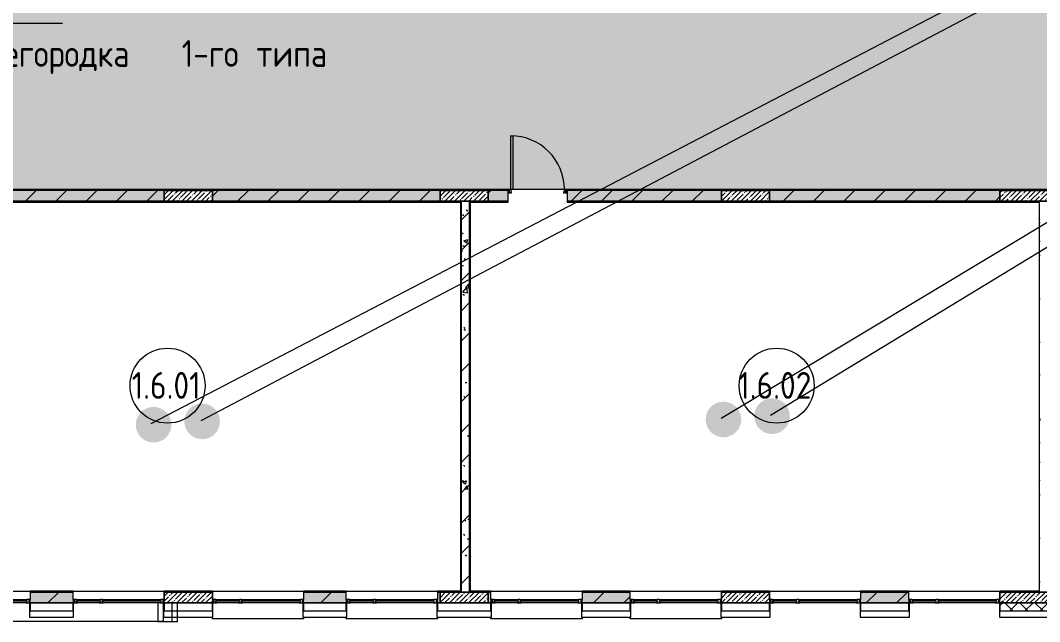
# Model space of a CAD drawing. Header units: millimetres. Extents: x -500089 to 1469082, y -290736 to 166440.
# Drawn here: x 1245671 to 1264694, y -65170 to -53945 of the extents above; entities that cross this region are included whole.
import ezdxf

# ---------------------------------------------------------------- set-up
doc = ezdxf.new("R2010")
doc.units = ezdxf.units.MM
for name, color, linetype, lineweight in [('_ Окна', 7, 'Continuous', 0), ('Аннотация', 7, 'Continuous', 0), ('Витраж', 7, 'Continuous', 0), ('Двери', 7, 'Continuous', 0), ('Марки', 7, 'Continuous', 9), ('Марки помещений', 7, 'Continuous', 0), ('Несущие колонны', 7, 'Continuous', 0), ('Обобщенные модели', 7, 'Continuous', 0), ('Окна', 7, 'Continuous', 0), ('Панели витража', 7, 'Continuous', 0), ('Стены наружные', 7, 'Continuous', 0), ('Стены несущие', 7, 'Continuous', 0), ('Стены отделка', 7, 'Continuous', 0), ('Стены штриховка', 7, 'Continuous', 0), ('экспертиза ДУ', 1, 'Continuous', 0), ('экспертиза ДУ пояснения', 6, 'Continuous', 0), ('экспертиза условные обозначения', 1, 'Continuous', 0)]:
    doc.layers.add(name, color=color, linetype=linetype, lineweight=lineweight)
doc.styles.add('GOST Common_1', font='', dxfattribs={"width": 0.9, "height": 700})
doc.styles.add('GOST Common_4', font='', dxfattribs={"width": 0.9, "height": 500})
doc.styles.get('GOST Common_1').set_extended_font_data('GOST Common')
doc.styles.get('GOST Common_4').set_extended_font_data('GOST Common')
pattern_1 = [(0, (1111853.59, -73570.49), (812.8, 203.2), [67.056, -542.544, 67.056, -542.544, -3251.2]), (0, (1111853.59, -73570.49), (812.8, 203.2), [-1219.2, 67.056, -1152.144, 67.056, -542.544, -1422.4]), (0, (1111853.59, -73570.49), (812.8, 203.2), [-3048, 67.056, -339.344, 67.056, -948.944]), (120, (1112158.39, -73468.89), (-582.37636, 602.30545), [67.056, -542.544, 67.056, -542.544, -3251.2]), (120, (1112158.39, -73468.89), (-582.37636, 602.30545), [-1219.2, 67.056, -1152.144, 67.056, -542.544, -1422.4]), (120, (1112158.39, -73468.89), (-582.37636, 602.30545), [-3048, 67.056, -339.344, 67.056, -948.944]), (240, (1112259.99, -73062.49), (-230.42364, -805.50545), [67.056, -542.544, 67.056, -542.544, -3251.2]), (240, (1112259.99, -73062.49), (-230.42364, -805.50545), [-1219.2, 67.056, -1152.144, 67.056, -542.544, -1422.4]), (240, (1112259.99, -73062.49), (-230.42364, -805.50545), [-3048, 67.056, -339.344, 67.056, -948.944])]
pattern_2 = [(45, (1111853.6, -73570.5), (-282.8427, 282.8427), [])]
pattern_3 = [(50, (1111853.6, -73570.5), (728.7365, -63.7558), [76.2, -838.2]), (355, (1111853.6, -73570.5), (-140.9716, 764.2276), [60.96, -670.56]), (100.451, (1111914.3, -73575.8), (587.77, 700.4668), [64.76, -712.36]), (46.184, (1111853.6, -73367.3), (1084.316, -168.171), [114.3, -1257.3]), (96.636, (1111943.9, -73381.3), (949.61, 989.71), [97.14, -1068.54]), (351.184, (1111853.6, -73367.3), (949.6206, 989.701), [91.44, -1005.84]), (21, (1111955.2, -73418.1), (606.4579, -409.0606), [76.2, -838.2]), (326, (1111955.2, -73418.1), (247.2083, 736.753), [60.96, -670.56]), (71.451, (1112005.7, -73452.2), (853.6683, 327.6855), [64.76, -712.36]), (37.5, (1111853.59, -73570.5), (12.3547, 338.2201), [33.528, -628.904, 33.528, -647.192, -673.1]), (37.5, (1111853.59, -73570.5), (12.3547, 338.2201), [-1343.152, 33.528, -639.572]), (7.5, (1111853.6, -73570.5), (267.2789, 400.7221), [33.528, -354.584, 33.528, -613.664, -256.54]), (7.5, (1111853.6, -73570.5), (267.2789, 400.7221), [-1035.304, 33.528, -223.012]), (327.5, (1111627.02, -73570.5), (542.36333, -22.91534), [33.528, -220.472, 33.528, -758.952, -1051.56]), (327.5, (1111627.02, -73570.5), (542.36333, -22.91534), [-1046.48, 33.528, -1018.032]), (317.5, (1111525.4, -73570.5), (592.517, 101.7071), [33.528, -296.672, 33.528, -492.76, -746.76]), (317.5, (1111525.4, -73570.5), (592.517, 101.7071), [-856.488, 33.528, -713.232])]

# ---------------------------------------------------------------- blocks, each defined once
blk = doc.blocks.new('Системная панель - RANDOM Навесная панель фасада Цвет Красный-3058004-З Этаж 01')
at = {"layer": 'Панели витража', "lineweight": 18}
for p, q in [((-410, 0), (-410, -264)), ((400, 0), (-400, 0)), ((410, -264), (410, 0)), ((-410, -264), (410, -264))]:
    blk.add_line(p, q, dxfattribs=at)
blk = doc.blocks.new('Системная панель - RANDOM Навесная панель фасада Цвет Желтый-2979096-З Этаж 01')
at = {"layer": 'Панели витража', "lineweight": 18}
for p, q in [((-460, 0), (-460, -264)), ((460, -264), (460, 0)), ((-460, -264), (460, -264))]:
    blk.add_line(p, q, dxfattribs=at)
blk = doc.blocks.new('Системная панель - RANDOM Навесная панель фасада Цвет Бежевый-3058002-З Этаж 01')
at = {"layer": 'Панели витража', "lineweight": 18}
for p, q in [((-410, 0), (-410, -264)), ((400, 0), (-400, 0)), ((410, -264), (410, 0)), ((-410, -264), (410, -264))]:
    blk.add_line(p, q, dxfattribs=at)
blk = doc.blocks.new('Системная панель - RANDOM Навесная панель фасада Цвет Фиолетовый-V408-З Этаж 01')
at = {"layer": 'Панели витража', "lineweight": 18}
for p, q in [((-510, 0), (-510, -264)), ((-450, 0), (-500, 0)), ((500, 0), (450, 0)), ((510, -264), (510, 0)), ((-510, -264), (510, -264))]:
    blk.add_line(p, q, dxfattribs=at)
blk = doc.blocks.new('Системная панель - RANDOM Навесная панель фасада Цвет Желтый-V409-З Этаж 01')
at = {"layer": 'Панели витража', "lineweight": 18}
for p, q in [((-460, 0), (-460, -264)), ((450, 0), (-450, 0)), ((460, -264), (460, 0)), ((-460, -264), (460, -264))]:
    blk.add_line(p, q, dxfattribs=at)
blk = doc.blocks.new('Системная панель - RANDOM Навесная панель фасада Цвет Красный-V410-З Этаж 01')
at = {"layer": 'Панели витража', "lineweight": 18}
for p, q in [((-460, 0), (-460, -264)), ((460, -264), (460, 0)), ((-460, -264), (460, -264))]:
    blk.add_line(p, q, dxfattribs=at)
blk = doc.blocks.new('Системная панель - RANDOM Навесная панель фасада Цвет Бежевый-2979048-З Этаж 01')
at = {"layer": 'Панели витража', "lineweight": 18}
for p, q in [((-460, 0), (-460, -264)), ((460, -264), (460, 0)), ((-460, -264), (460, -264))]:
    blk.add_line(p, q, dxfattribs=at)
blk = doc.blocks.new('Системная панель - RANDOM Навесная панель фасада Цвет Фиолетовый-2979267-З Этаж 01')
at = {"layer": 'Панели витража', "lineweight": 18}
for p, q in [((-498.75, 0), (-498.75, -264)), ((498.75, 0), (411.25, 0)), ((498.75, -264), (498.75, 0)), ((-498.75, -264), (498.75, -264))]:
    blk.add_line(p, q, dxfattribs=at)
blk = doc.blocks.new('Прямоугольный импост - 30х300 мм _Отлив_ Белый-2978554-З Этаж 01')
at = {"layer": 'Витраж'}
for p, q in [((148800, 48675), (148836, 48675)), ((148800, 46975), (148800, 48675)), ((148836, 46975), (148800, 46975))]:
    blk.add_line(p, q, dxfattribs=at)
blk = doc.blocks.new('Наличник окна - Наличник окна Желтый-3058545-З Этаж 01')
at = {"layer": 'Обобщенные модели', "lineweight": 18}
for p, q in [((132300, 8750), (131900, 8750)), ((131900, 8750), (131900, 8400)), ((132320, 8400), (132320, 8750)), ((136480, 8750), (136480, 8400)), ((136750, 8400), (136750, 8750)), ((131900, 8400), (132320, 8400)), ((136480, 8400), (136750, 8400))]:
    blk.add_line(p, q, dxfattribs=at)
at = {"layer": 'Обобщенные модели'}
blk.add_line((136480, 8400), (132320, 8400), dxfattribs=at)
blk = doc.blocks.new('Наличник окна - Наличник окна Желтый-2902747-З Этаж 01')
at = {"layer": 'Обобщенные модели', "lineweight": 18}
for p, q in [((132100, 8750), (131700, 8750)), ((131700, 8750), (131700, 8400)), ((132120, 8400), (132120, 8750)), ((136380, 8750), (136380, 8400)), ((136650, 8400), (136650, 8750)), ((131700, 8400), (132120, 8400)), ((136380, 8400), (136650, 8400))]:
    blk.add_line(p, q, dxfattribs=at)
at = {"layer": 'Обобщенные модели'}
blk.add_line((136380, 8400), (132120, 8400), dxfattribs=at)
blk = doc.blocks.new('АР_СОШ_Верзилово_Фасады_rvt-2-З Этаж 01')
at = {"lineweight": 9}
for name, p in [('Наличник окна - Наличник окна Желтый-2902747-З Этаж 01', (0, 0)), ('Наличник окна - Наличник окна Желтый-3058545-З Этаж 01', (0, 0)), ('Системная панель - RANDOM Навесная панель фасада Цвет Красный-3058004-З Этаж 01', (134400, 8750)), ('Системная панель - RANDOM Навесная панель фасада Цвет Желтый-2979096-З Этаж 01', (136950, 8750)), ('Системная панель - RANDOM Навесная панель фасада Цвет Бежевый-3058002-З Этаж 01', (139500, 8750)), ('Системная панель - RANDOM Навесная панель фасада Цвет Фиолетовый-V408-З Этаж 01', (142100, 8750)), ('Системная панель - RANDOM Навесная панель фасада Цвет Желтый-V409-З Этаж 01', (144750, 8750)), ('Системная панель - RANDOM Навесная панель фасада Цвет Красный-V410-З Этаж 01', (147350, 8750)), ('Системная панель - RANDOM Навесная панель фасада Цвет Бежевый-2979048-З Этаж 01', (149950, 8750)), ('Системная панель - RANDOM Навесная панель фасада Цвет Фиолетовый-2979267-З Этаж 01', (152589, 8750))]:
    blk.add_blockref(name, p, dxfattribs=at)
at = {"lineweight": 9, "rotation": 89.99999999999982}
for p in [(186075, -140350), (188575, -140350), (191275, -140350), (193875, -140350)]:
    blk.add_blockref('Прямоугольный импост - 30х300 мм _Отлив_ Белый-2978554-З Этаж 01', p, dxfattribs=at)
blk = doc.blocks.new('ASVP_ДверьДеревянная_1 полотно - Входная_внутр_ 1000х2000h_полотно_ Г Пр _950 в чистоте_-4213381-З Этаж 01')
at = {"layer": 'Двери', "lineweight": 18}
for p, q in [((-500, 1120), (-460, 1120)), ((-500, 120), (-500, 1120)), ((-460, 1120), (-460, 120)), ((-550, 120), (-530, 120)), ((-550, 50), (-550, 120)), ((-530, 50), (-550, 50)), ((-530, 120), (-500, 120)), ((-530, 50), (-530, 120)), ((-530, 120), (-530, 50)), ((-490, 50), (-530, 50)), ((-460, 120), (-500, 120)), ((-500, 120), (-500, 80)), ((-500, 80), (-490, 80)), ((-490, 80), (-490, 50)), ((490, 80), (500, 80)), ((490, 50), (490, 80)), ((530, 50), (490, 50)), ((500, 120), (530, 120)), ((500, 80), (500, 120)), ((530, 120), (530, 50)), ((530, 120), (550, 120)), ((530, 50), (530, 120)), ((550, 50), (530, 50)), ((550, 120), (550, 50))]:
    blk.add_line(p, q, dxfattribs=at)
at = {"layer": 'Двери'}
blk.add_arc((-500, 120), 1000, 0, 90, dxfattribs=at)
blk = doc.blocks.new('ADSK_КолоннаЖБ_Прямоугольная - 200x900 мм-V309-З Этаж 01')
at = {"layer": 'Несущие колонны'}
h = blk.add_hatch(dxfattribs=at)
h.set_pattern_fill('FP_96', color=256, style=0, pattern_type=2)
h.set_pattern_definition([(45, (-142100, -8850), (-89.80256, 89.80256), []), (45, (-142010.2, -8850), (-89.80256, 89.80256), [158.75, -31.75, 13.411, -18.339])])
h.paths.add_polyline_path([(450, -100), (450, 100), (-450, 100), (-450, -100), (-416, -100)], flags=0)
at = {"layer": 'Несущие колонны', "lineweight": 18}
for p, q in [((-450, -100), (-450, 100)), ((-450, 100), (450, 100)), ((450, 100), (-450, 100)), ((-450, 100), (-450, -100)), ((450, 100), (450, -100)), ((450, -100), (450, 100)), ((450, -100), (-450, -100)), ((-450, -100), (450, -100))]:
    blk.add_line(p, q, dxfattribs=at)
blk = doc.blocks.new('ADSK_КолоннаЖБ_Прямоугольная - 200x900 мм-V310-З Этаж 01')
at = {"layer": 'Несущие колонны'}
h = blk.add_hatch(dxfattribs=at)
h.set_pattern_fill('FP_97', color=256, style=0, pattern_type=2)
h.set_pattern_definition([(45, (-142100, -16350), (-89.80256, 89.80256), []), (45, (-142010.2, -16350), (-89.80256, 89.80256), [158.75, -31.75, 13.411, -18.339])])
h.paths.add_polyline_path([(-450, -100), (450, -100), (450, 100), (-450, 100), (-450, -91)], flags=0)
at = {"layer": 'Несущие колонны', "lineweight": 18}
for p, q in [((-450, -100), (-450, 100)), ((-450, 100), (450, 100)), ((450, 100), (-450, 100)), ((-450, 100), (-450, -100)), ((450, 100), (450, -100)), ((450, -100), (450, 100)), ((450, -100), (-450, -100)), ((-450, -100), (450, -100))]:
    blk.add_line(p, q, dxfattribs=at)
blk = doc.blocks.new('ADSK_КолоннаЖБ_Прямоугольная - 200x900 мм-V313-З Этаж 01')
at = {"layer": 'Несущие колонны'}
h = blk.add_hatch(dxfattribs=at)
h.set_pattern_fill('FP_100', color=256, style=0, pattern_type=2)
h.set_pattern_definition([(45, (-136950, -8850), (-89.80256, 89.80256), []), (45, (-136860.2, -8850), (-89.80256, 89.80256), [158.75, -31.75, 13.411, -18.339])])
h.paths.add_polyline_path([(-450, -100), (450, -100), (450, 100), (-450, 100), (-450, -86)], flags=0)
at = {"layer": 'Несущие колонны', "lineweight": 18}
for p, q in [((-450, -100), (-450, 100)), ((-450, 100), (450, 100)), ((450, 100), (-450, 100)), ((-450, 100), (-450, -40)), ((450, 100), (450, -100)), ((450, -40), (450, 100)), ((450, -100), (-450, -100)), ((-450, -100), (450, -100))]:
    blk.add_line(p, q, dxfattribs=at)
blk = doc.blocks.new('ADSK_КолоннаЖБ_Прямоугольная - 200x900 мм-V314-З Этаж 01')
at = {"layer": 'Несущие колонны'}
h = blk.add_hatch(dxfattribs=at)
h.set_pattern_fill('FP_101', color=256, style=0, pattern_type=2)
h.set_pattern_definition([(45, (-136950, -16350), (-89.80256, 89.80256), []), (45, (-136860.2, -16350), (-89.80256, 89.80256), [158.75, -31.75, 13.411, -18.339])])
h.paths.add_polyline_path([(450, -100), (450, 100), (-450, 100), (-450, -100)], flags=0)
at = {"layer": 'Несущие колонны', "lineweight": 18}
for p, q in [((-450, -100), (-450, 100)), ((-450, 100), (450, 100)), ((450, 100), (-450, 100)), ((-450, 100), (-450, -100)), ((450, 100), (450, -100)), ((450, -100), (450, 100)), ((450, -100), (-450, -100)), ((-450, -100), (450, -100))]:
    blk.add_line(p, q, dxfattribs=at)
blk = doc.blocks.new('ADSK_КолоннаЖБ_Прямоугольная - 200x900 мм-V316-З Этаж 01')
at = {"layer": 'Несущие колонны'}
h = blk.add_hatch(dxfattribs=at)
h.set_pattern_fill('FP_103', color=256, style=0, pattern_type=2)
h.set_pattern_definition([(45, (-147350, -8850), (-89.80256, 89.80256), []), (45, (-147260.2, -8850), (-89.80256, 89.80256), [158.75, -31.75, 13.411, -18.339])])
h.paths.add_polyline_path([(450, -100), (450, 100), (-450, 100), (-450, -100), (-107, -100)], flags=0)
at = {"layer": 'Несущие колонны', "lineweight": 18}
for p, q in [((-450, -100), (-450, 100)), ((-450, 100), (450, 100)), ((450, 100), (-450, 100)), ((-450, 100), (-450, -40)), ((450, 100), (450, -100)), ((450, -40), (450, 100)), ((450, -100), (-450, -100)), ((-450, -100), (450, -100))]:
    blk.add_line(p, q, dxfattribs=at)
blk = doc.blocks.new('ADSK_КолоннаЖБ_Прямоугольная - 200x900 мм-V317-З Этаж 01')
at = {"layer": 'Несущие колонны'}
h = blk.add_hatch(dxfattribs=at)
h.set_pattern_fill('FP_104', color=256, style=0, pattern_type=2)
h.set_pattern_definition([(45, (-147350, -16350), (-89.80256, 89.80256), []), (45, (-147260.2, -16350), (-89.80256, 89.80256), [158.75, -31.75, 13.411, -18.339])])
h.paths.add_polyline_path([(-107, -100), (450, -100), (450, 100), (-450, 100), (-450, -100)], flags=0)
at = {"layer": 'Несущие колонны', "lineweight": 18}
for p, q in [((-450, -100), (-450, 100)), ((-450, 100), (450, 100)), ((450, 100), (-450, 100)), ((-450, 100), (-450, -100)), ((450, 100), (450, -100)), ((450, -100), (450, 100)), ((450, -100), (-450, -100)), ((-450, -100), (450, -100))]:
    blk.add_line(p, q, dxfattribs=at)
blk = doc.blocks.new('ADSK_КолоннаЖБ_Прямоугольная - 200x900 мм-V318-З Этаж 01')
at = {"layer": 'Несущие колонны'}
h = blk.add_hatch(dxfattribs=at)
h.set_pattern_fill('FP_105', color=256, style=0, pattern_type=2)
h.set_pattern_definition([(45, (-152550, -8850), (-89.80256, 89.80256), []), (45, (-152460.2, -8850), (-89.80256, 89.80256), [158.75, -31.75, 13.411, -18.339])])
h.paths.add_polyline_path([(-450, -100), (450, -100), (450, 100), (-450, 100), (-450, -86)], flags=0)
at = {"layer": 'Несущие колонны', "lineweight": 18}
for p, q in [((-450, -100), (-450, 100)), ((-450, 100), (450, 100)), ((450, 100), (-450, 100)), ((-450, 100), (-450, -40)), ((450, 100), (450, -100)), ((450, -100), (450, 100)), ((450, -100), (-450, -100)), ((-450, -100), (450, -100))]:
    blk.add_line(p, q, dxfattribs=at)
blk = doc.blocks.new('ADSK_КолоннаЖБ_Прямоугольная - 200x900 мм-V319-З Этаж 01')
at = {"layer": 'Несущие колонны'}
h = blk.add_hatch(dxfattribs=at)
h.set_pattern_fill('FP_106', color=256, style=0, pattern_type=2)
h.set_pattern_definition([(45, (-152550, -16350), (-89.80256, 89.80256), []), (45, (-152460.2, -16350), (-89.80256, 89.80256), [158.75, -31.75, 13.411, -18.339])])
h.paths.add_polyline_path([(253, -100), (450, -100), (450, 100), (-450, 100), (-450, -100)], flags=0)
at = {"layer": 'Несущие колонны', "lineweight": 18}
for p, q in [((-450, -100), (-450, 100)), ((-450, 100), (450, 100)), ((450, 100), (-450, 100)), ((-450, 100), (-450, -100)), ((450, 100), (450, -100)), ((450, -100), (450, 100)), ((450, -100), (-450, -100)), ((-450, -100), (450, -100))]:
    blk.add_line(p, q, dxfattribs=at)
blk = doc.blocks.new('Окно_ПВХ_2Створки - ОП_2000_h_х1700_2ст Серый-3674242-З Этаж 01')
at = {"layer": '_ Окна'}
for p, q in [((-769, 110), (-850, 110)), ((-850, 110), (-850, 50)), ((-850, 50), (-787, 50)), ((-825, 50), (-825, 110)), ((-787, 64), (-787, 96)), ((-787, 96), (-769, 96)), ((-787, 64), (305, 64)), ((-787, 64), (-769, 64)), ((-769, 50), (-787, 50)), ((-769, 96), (-769, 110)), ((-769, 96), (287, 96)), ((-769, 64), (-769, 50)), ((363, 110), (287, 110)), ((287, 110), (287, 96)), ((287, 96), (305, 96)), ((287, 64), (287, 50)), ((305, 64), (287, 64)), ((305, 50), (287, 50)), ((305, 96), (305, 64)), ((305, 50), (345, 50)), ((345, 64), (345, 96)), ((345, 96), (363, 96)), ((345, 64), (787, 64)), ((345, 64), (363, 64)), ((363, 50), (345, 50)), ((363, 96), (363, 110)), ((363, 96), (769, 96)), ((363, 64), (363, 50)), ((769, 110), (769, 96)), ((850, 110), (769, 110)), ((769, 96), (787, 96)), ((769, 64), (769, 50)), ((787, 64), (769, 64)), ((787, 50), (769, 50)), ((787, 96), (787, 64)), ((787, 50), (850, 50)), ((825, 50), (825, 110)), ((850, 50), (850, 110))]:
    blk.add_line(p, q, dxfattribs=at)
at = {"layer": 'Окна'}
for p, q in [((-769, 110), (287, 110)), ((287, 50), (-769, 50)), ((363, 110), (769, 110)), ((769, 50), (363, 50))]:
    blk.add_line(p, q, dxfattribs=at)
blk = doc.blocks.new('ASVP_Марка_Помещение_ОдноЗначение - Номер-684784-З Этаж 01')
at = {"layer": 'Марки помещений'}
blk.add_circle((0, 0), 3.5, dxfattribs=at)
blk = doc.blocks.new('ASVP_Марка_Стена - Типоразмер_Огнестойкость-702312-З Этаж 01')
at = {"layer": 'Марки'}
blk.add_line((-5, 0), (5, 0), dxfattribs=at)

msp = doc.modelspace()

# ---------------------------------------------------------------- hatches: boundary and pattern name
at = {"layer": 'Стены штриховка'}
h = msp.add_hatch(dxfattribs=at)
h.set_pattern_fill('FP_174', color=256, style=0, pattern_type=2)
h.set_pattern_definition(pattern_1)
h.paths.add_polyline_path([(1277684.39, -57120.488), (1278253.585, -57120.488), (1278253.585, -57100.488), (1270453.585, -57100.488), (1270453.585, -57120.488), (1276888.487, -57120.488)], flags=0)
h.paths.add_polyline_path([(1264853.585, -57120.488), (1266103.585, -57120.488), (1266103.585, -57100.488), (1255873.585, -57100.488), (1255873.585, -57120.488), (1264703.585, -57120.488)], flags=0)
h.paths.add_polyline_path([(1243753.585, -57120.488), (1243753.585, -57100.488), (1243073.585, -57100.488), (1243073.585, -57120.488), (1243733.585, -57120.488)], flags=0)
h.paths.add_polyline_path([(1243923.585, -57120.488), (1243923.585, -57100.488), (1243853.585, -57100.488), (1243853.585, -57120.488), (1243873.585, -57120.488)], flags=0)
h.paths.add_polyline_path([(1245023.585, -57120.488), (1254773.585, -57120.488), (1254773.585, -57100.488), (1245023.585, -57100.488)], flags=0)
h.paths.add_polyline_path([(1269104.741, -57120.488), (1269353.585, -57120.488), (1269353.585, -57100.488), (1267203.585, -57100.488), (1267203.585, -57120.488), (1268603.585, -57120.488)], flags=0)
h = msp.add_hatch(dxfattribs=at)
h.set_pattern_fill('FP_201', color=256, style=0, pattern_type=2)
h.set_pattern_definition(pattern_2)
h.paths.add_polyline_path([(1278253.585, -57320.488), (1278253.585, -57120.488), (1274553.585, -57120.488), (1274553.585, -57320.488), (1276888.487, -57320.488)], flags=0)
h.paths.add_polyline_path([(1273653.585, -57320.488), (1273653.585, -57120.488), (1270453.585, -57120.488), (1270453.585, -57320.488), (1272440.627, -57320.488)], flags=0)
h.paths.add_polyline_path([(1248353.585, -57320.488), (1248353.585, -57120.488), (1245023.585, -57120.488), (1245023.585, -57320.488), (1245753.468, -57320.488)], flags=0)
h.paths.add_polyline_path([(1243923.585, -57320.488), (1243923.585, -57120.488), (1243153.585, -57121.202), (1243153.585, -57320.488), (1243529.557, -57320.488)], flags=0)
h.paths.add_polyline_path([(1249253.585, -57320.488), (1253503.585, -57320.488), (1253503.585, -57120.488), (1249253.585, -57120.488), (1249253.585, -57215.758)], flags=0)
h.paths.add_polyline_path([(1258753.585, -57320.488), (1258753.585, -57120.488), (1255873.585, -57120.488), (1255873.585, -57320.488), (1256671.159, -57320.488)], flags=0)
h.paths.add_polyline_path([(1254403.585, -57320.488), (1254773.585, -57320.488), (1254773.585, -57120.488), (1254403.585, -57120.488), (1254403.585, -57223.266)], flags=0)
h.paths.add_polyline_path([(1259653.585, -57320.488), (1263953.585, -57320.488), (1263953.585, -57120.488), (1259653.585, -57120.488), (1259653.585, -57206.105)], flags=0)
h.paths.add_polyline_path([(1268153.585, -57320.488), (1268453.585, -57320.488), (1268453.585, -57120.488), (1267203.585, -57120.488), (1267203.585, -57320.488), (1268053.585, -57320.488)], flags=0)
h.paths.add_polyline_path([(1265253.585, -57320.488), (1266103.585, -57320.488), (1266103.585, -57120.488), (1264853.585, -57120.488), (1264853.585, -57320.488), (1265153.585, -57320.488)], flags=0)
h = msp.add_hatch(dxfattribs=at)
h.set_pattern_fill('FP_31', color=256, style=0, pattern_type=2)
h.set_pattern_definition(pattern_3)
h.paths.add_polyline_path([(1278253.585, -57320.488), (1278253.585, -57120.488), (1274553.585, -57120.488), (1274553.585, -57320.488), (1276888.487, -57320.488)], flags=0)
h.paths.add_polyline_path([(1273653.585, -57320.488), (1273653.585, -57120.488), (1270453.585, -57120.488), (1270453.585, -57320.488), (1272440.627, -57320.488)], flags=0)
h.paths.add_polyline_path([(1248353.585, -57320.488), (1248353.585, -57120.488), (1245023.585, -57120.488), (1245023.585, -57320.488), (1245753.468, -57320.488)], flags=0)
h.paths.add_polyline_path([(1243923.585, -57320.488), (1243923.585, -57120.488), (1243153.585, -57121.202), (1243153.585, -57320.488), (1243529.557, -57320.488)], flags=0)
h.paths.add_polyline_path([(1249253.585, -57320.488), (1253503.585, -57320.488), (1253503.585, -57120.488), (1249253.585, -57120.488), (1249253.585, -57215.758)], flags=0)
h.paths.add_polyline_path([(1258753.585, -57320.488), (1258753.585, -57120.488), (1255873.585, -57120.488), (1255873.585, -57320.488), (1256671.159, -57320.488)], flags=0)
h.paths.add_polyline_path([(1254403.585, -57320.488), (1254773.585, -57320.488), (1254773.585, -57120.488), (1254403.585, -57120.488), (1254403.585, -57223.266)], flags=0)
h.paths.add_polyline_path([(1259653.585, -57320.488), (1263953.585, -57320.488), (1263953.585, -57120.488), (1259653.585, -57120.488), (1259653.585, -57206.105)], flags=0)
h.paths.add_polyline_path([(1268153.585, -57320.488), (1268453.585, -57320.488), (1268453.585, -57120.488), (1267203.585, -57120.488), (1267203.585, -57320.488), (1268053.585, -57320.488)], flags=0)
h.paths.add_polyline_path([(1265253.585, -57320.488), (1266103.585, -57320.488), (1266103.585, -57120.488), (1264853.585, -57120.488), (1264853.585, -57320.488), (1265153.585, -57320.488)], flags=0)
h = msp.add_hatch(dxfattribs=at)
h.set_pattern_fill('FP_174', color=256, style=0, pattern_type=2)
h.set_pattern_definition(pattern_1)
h.paths.add_polyline_path([(1270892.521, -57340.488), (1278253.585, -57340.488), (1278253.585, -57320.488), (1270453.585, -57320.488), (1270453.585, -57340.488), (1270736.298, -57340.488)], flags=0)
h.paths.add_polyline_path([(1243753.585, -57340.488), (1243923.585, -57340.488), (1243923.585, -57320.488), (1243173.585, -57320.488), (1243173.585, -57340.488), (1243529.557, -57340.488)], flags=0)
h.paths.add_polyline_path([(1245023.585, -57340.488), (1253903.585, -57340.488), (1253903.585, -57320.488), (1245023.585, -57320.488)], flags=0)
h.paths.add_polyline_path([(1264873.585, -57340.488), (1265153.585, -57340.488), (1265153.585, -57320.488), (1264853.585, -57320.488), (1264853.585, -57340.488)], flags=0)
h.paths.add_polyline_path([(1264656.881, -57340.488), (1264703.585, -57340.488), (1264703.585, -57320.488), (1255873.585, -57320.488), (1255873.585, -57340.488), (1263953.585, -57340.488)], flags=0)
h.paths.add_polyline_path([(1269353.585, -57340.488), (1269353.585, -57320.488), (1268603.585, -57320.488), (1268603.585, -57340.488), (1269104.741, -57340.488)], flags=0)
h.paths.add_polyline_path([(1254773.585, -57340.488), (1254773.585, -57320.488), (1254053.585, -57320.488), (1254053.585, -57340.488), (1254403.585, -57340.488)], flags=0)
h.paths.add_polyline_path([(1268173.585, -57340.488), (1268453.585, -57340.488), (1268453.585, -57320.488), (1268153.585, -57320.488), (1268153.585, -57340.488)], flags=0)
h.paths.add_polyline_path([(1265253.585, -57340.488), (1266103.585, -57340.488), (1266103.585, -57320.488), (1265253.585, -57320.488)], flags=0)
h.paths.add_polyline_path([(1268053.585, -57340.488), (1268053.585, -57320.488), (1267203.585, -57320.488), (1267203.585, -57340.488), (1268033.585, -57340.488)], flags=0)
h = msp.add_hatch(dxfattribs=at)
h.set_pattern_fill('FP_174', color=256, style=0, pattern_type=2)
h.set_pattern_definition(pattern_1)
h.paths.add_polyline_path([(1253903.585, -64600.488), (1253903.585, -57340.488), (1253883.585, -57340.488), (1253883.585, -64600.488)], flags=0)
h = msp.add_hatch(dxfattribs=at)
h.set_pattern_fill('FP_201', color=256, style=0, pattern_type=2)
h.set_pattern_definition(pattern_2)
h.paths.add_polyline_path([(1253903.585, -64620.488), (1254053.585, -64620.488), (1254053.585, -57320.488), (1253903.585, -57320.488), (1253903.585, -64600.488)], flags=0)
h = msp.add_hatch(dxfattribs=at)
h.set_pattern_fill('FP_31', color=256, style=0, pattern_type=2)
h.set_pattern_definition(pattern_3)
h.paths.add_polyline_path([(1253903.585, -64620.488), (1254053.585, -64620.488), (1254053.585, -57320.488), (1253903.585, -57320.488), (1253903.585, -64600.488)], flags=0)
h = msp.add_hatch(dxfattribs=at)
h.set_pattern_fill('FP_174', color=256, style=0, pattern_type=2)
h.set_pattern_definition(pattern_1)
h.paths.add_polyline_path([(1254073.585, -64600.488), (1254073.585, -57340.488), (1254053.585, -57340.488), (1254053.585, -64600.488)], flags=0)
h = msp.add_hatch(dxfattribs=at)
h.set_pattern_fill('FP_174', color=256, style=0, pattern_type=2)
h.set_pattern_definition(pattern_1)
h.paths.add_polyline_path([(1264703.585, -64600.488), (1264703.585, -57340.488), (1264683.585, -57340.488), (1264683.585, -64600.488)], flags=0)
h = msp.add_hatch(dxfattribs=at)
h.set_pattern_fill('FP_201', color=256, style=0, pattern_type=2)
h.set_pattern_definition(pattern_2)
h.paths.add_polyline_path([(1262253.585, -64820.488), (1262253.585, -64620.488), (1261353.585, -64620.488), (1261353.585, -64820.488)], flags=0)
h.paths.add_polyline_path([(1277153.585, -64820.488), (1277153.585, -64620.488), (1276253.585, -64620.488), (1276253.585, -64820.488), (1276888.487, -64820.488)], flags=0)
h.paths.add_polyline_path([(1245853.585, -64820.488), (1246653.585, -64820.488), (1246653.585, -64620.488), (1245853.585, -64620.488), (1245853.585, -64806.488)], flags=0)
h.paths.add_polyline_path([(1279112.435, -64820.488), (1279253.585, -64819.787), (1279253.585, -64620.488), (1278853.585, -64620.488), (1278853.585, -64820.488)], flags=0)
h.paths.add_polyline_path([(1265803.585, -64820.488), (1265803.585, -64620.488), (1264853.585, -64620.488), (1264853.585, -64820.488), (1265768.819, -64820.488)], flags=0)
h.paths.add_polyline_path([(1267992.767, -64820.488), (1268453.585, -64820.488), (1268453.585, -64620.488), (1267503.585, -64620.488), (1267503.585, -64820.488)], flags=0)
h.paths.add_polyline_path([(1271953.585, -64820.488), (1271953.585, -64620.488), (1271053.585, -64620.488), (1271053.585, -64820.488)], flags=0)
h.paths.add_polyline_path([(1251753.585, -64820.488), (1251753.585, -64620.488), (1250953.585, -64620.488), (1250953.585, -64820.488), (1251313.302, -64820.488)], flags=0)
h.paths.add_polyline_path([(1256873.099, -64820.488), (1257053.585, -64820.488), (1257053.585, -64620.488), (1256153.585, -64620.488), (1256153.585, -64820.488)], flags=0)
h.paths.add_polyline_path([(1254453.585, -64820.488), (1254453.585, -64620.488), (1254403.585, -64620.488), (1254403.585, -64820.488)], flags=0)
h.paths.add_polyline_path([(1253453.585, -64820.488), (1253503.585, -64820.488), (1253503.585, -64620.488), (1253453.585, -64620.488), (1253453.585, -64806.488)], flags=0)
h.paths.add_polyline_path([(1244153.585, -64820.488), (1244153.585, -64620.488), (1243153.585, -64620.488), (1243153.585, -64820.488), (1243529.557, -64820.488)], flags=0)
h = msp.add_hatch(dxfattribs=at)
h.set_pattern_fill('FP_31', color=256, style=0, pattern_type=2)
h.set_pattern_definition(pattern_3)
h.paths.add_polyline_path([(1262253.585, -64820.488), (1262253.585, -64620.488), (1261353.585, -64620.488), (1261353.585, -64820.488)], flags=0)
h.paths.add_polyline_path([(1277153.585, -64820.488), (1277153.585, -64620.488), (1276253.585, -64620.488), (1276253.585, -64820.488), (1276888.487, -64820.488)], flags=0)
h.paths.add_polyline_path([(1245853.585, -64820.488), (1246653.585, -64820.488), (1246653.585, -64620.488), (1245853.585, -64620.488), (1245853.585, -64806.488)], flags=0)
h.paths.add_polyline_path([(1279112.435, -64820.488), (1279253.585, -64819.787), (1279253.585, -64620.488), (1278853.585, -64620.488), (1278853.585, -64820.488)], flags=0)
h.paths.add_polyline_path([(1265803.585, -64820.488), (1265803.585, -64620.488), (1264853.585, -64620.488), (1264853.585, -64820.488), (1265768.819, -64820.488)], flags=0)
h.paths.add_polyline_path([(1267992.767, -64820.488), (1268453.585, -64820.488), (1268453.585, -64620.488), (1267503.585, -64620.488), (1267503.585, -64820.488)], flags=0)
h.paths.add_polyline_path([(1271953.585, -64820.488), (1271953.585, -64620.488), (1271053.585, -64620.488), (1271053.585, -64820.488)], flags=0)
h.paths.add_polyline_path([(1251753.585, -64820.488), (1251753.585, -64620.488), (1250953.585, -64620.488), (1250953.585, -64820.488), (1251313.302, -64820.488)], flags=0)
h.paths.add_polyline_path([(1256873.099, -64820.488), (1257053.585, -64820.488), (1257053.585, -64620.488), (1256153.585, -64620.488), (1256153.585, -64820.488)], flags=0)
h.paths.add_polyline_path([(1254453.585, -64820.488), (1254453.585, -64620.488), (1254403.585, -64620.488), (1254403.585, -64820.488)], flags=0)
h.paths.add_polyline_path([(1253453.585, -64820.488), (1253503.585, -64820.488), (1253503.585, -64620.488), (1253453.585, -64620.488), (1253453.585, -64806.488)], flags=0)
h.paths.add_polyline_path([(1244153.585, -64820.488), (1244153.585, -64620.488), (1243153.585, -64620.488), (1243153.585, -64820.488), (1243529.557, -64820.488)], flags=0)
h = msp.add_hatch(dxfattribs=at)
h.set_pattern_fill('FP_174', color=256, style=0, pattern_type=2)
h.set_pattern_definition(pattern_1)
h.paths.add_polyline_path([(1279253.585, -64620.488), (1279253.585, -64600.488), (1278853.585, -64600.488), (1278853.585, -64620.488), (1279233.585, -64620.488)], flags=0)
h.paths.add_polyline_path([(1274553.585, -64620.488), (1274553.585, -64600.488), (1273653.585, -64600.488), (1273653.585, -64620.488)], flags=0)
h.paths.add_polyline_path([(1276253.585, -64620.488), (1277153.585, -64620.488), (1277153.585, -64600.488), (1276253.585, -64600.488)], flags=0)
h.paths.add_polyline_path([(1253883.585, -64620.488), (1253903.585, -64620.488), (1253903.585, -64600.488), (1253453.585, -64600.488), (1253453.585, -64620.488), (1253537.214, -64620.488)], flags=0)
h.paths.add_polyline_path([(1254453.585, -64620.488), (1254453.585, -64600.488), (1254053.585, -64600.488), (1254053.585, -64620.488), (1254403.585, -64620.488)], flags=0)
h.paths.add_polyline_path([(1243173.585, -64620.488), (1244153.585, -64620.488), (1244153.585, -64600.488), (1243173.585, -64600.488), (1243173.585, -64620.088)], flags=0)
h.paths.add_polyline_path([(1256153.585, -64620.488), (1257053.585, -64620.488), (1257053.585, -64600.488), (1256153.585, -64600.488)], flags=0)
h.paths.add_polyline_path([(1271953.585, -64620.488), (1271953.585, -64600.488), (1271053.585, -64600.488), (1271053.585, -64620.488)], flags=0)
h.paths.add_polyline_path([(1258753.585, -64620.488), (1259653.585, -64620.488), (1259653.585, -64600.488), (1258753.585, -64600.488)], flags=0)
h.paths.add_polyline_path([(1269353.585, -64620.488), (1269353.585, -64600.488), (1268603.585, -64600.488), (1268603.585, -64620.488), (1269104.741, -64620.488)], flags=0)
h.paths.add_polyline_path([(1261353.585, -64620.488), (1262253.585, -64620.488), (1262253.585, -64600.488), (1261353.585, -64600.488)], flags=0)
h.paths.add_polyline_path([(1263953.585, -64620.488), (1264703.585, -64620.488), (1264703.585, -64600.488), (1263953.585, -64600.488)], flags=0)
h.paths.add_polyline_path([(1268453.585, -64620.488), (1268453.585, -64600.488), (1267503.585, -64600.488), (1267503.585, -64620.488), (1268433.585, -64620.488)], flags=0)
h.paths.add_polyline_path([(1264873.585, -64620.488), (1265803.585, -64620.488), (1265803.585, -64600.488), (1264853.585, -64600.488), (1264853.585, -64620.488)], flags=0)
h.paths.add_polyline_path([(1245853.585, -64620.488), (1246653.585, -64620.488), (1246653.585, -64600.488), (1245853.585, -64600.488)], flags=0)
h.paths.add_polyline_path([(1248353.585, -64620.488), (1249253.585, -64620.488), (1249253.585, -64600.488), (1248353.585, -64600.488)], flags=0)
h.paths.add_polyline_path([(1250953.585, -64620.488), (1251753.585, -64620.488), (1251753.585, -64600.488), (1250953.585, -64600.488)], flags=0)
h = msp.add_hatch(dxfattribs=at)
h.set_pattern_fill('FP_32', color=256, style=0, pattern_type=2)
h.set_pattern_definition([(45, (1111853.59, -73570.49), (-141.42136, 141.42136), []), (135, (1111853.59, -73570.49), (-141.42136, -141.42136), [])])
h.paths.add_polyline_path([(1243529.557, -64970.488), (1244153.585, -64970.488), (1244153.585, -64820.488), (1242928.585, -64820.488), (1242928.585, -64970.488)], flags=0)
h.paths.add_polyline_path([(1279253.585, -64970.488), (1279603.585, -64970.488), (1279603.585, -64820.488), (1279103.585, -64821.264), (1279103.585, -64907.988), (1278853.585, -64970.488), (1279112.435, -64970.488)], flags=0)
h.paths.add_polyline_path([(1267503.585, -64970.488), (1269353.585, -64970.488), (1269353.585, -64820.488), (1267503.585, -64820.488), (1267503.585, -64920.488)], flags=0)
h.paths.add_polyline_path([(1229473.586, -64970.488), (1229503.586, -64970.488), (1229503.586, -64820.488), (1227628.586, -64820.488), (1227628.586, -64970.488), (1228603.586, -64970.488)], flags=0)
h.paths.add_polyline_path([(1263953.585, -64970.488), (1265803.585, -64970.488), (1265803.585, -64820.488), (1263953.585, -64820.488), (1263953.585, -64920.488)], flags=0)
h.paths.add_polyline_path([(1237378.585, -64970.488), (1237378.585, -64820.488), (1234703.586, -64820.488), (1234703.586, -64970.488), (1236857.749, -64970.488)], flags=0)
h.paths.add_polyline_path([(1225853.586, -64970.488), (1225878.586, -64970.488), (1225878.586, -64820.488), (1224353.586, -64820.488), (1224353.586, -64970.488), (1225738.117, -64970.488)], flags=0)
at = {"layer": 'экспертиза ДУ', "lineweight": 0}
h = msp.add_hatch(color=30, dxfattribs=at)
edge = h.paths.add_edge_path()
edge.add_arc((1259699.72, -61334.389), 332.544, 0, 360)
h = msp.add_hatch(color=5, dxfattribs=at)
edge = h.paths.add_edge_path()
edge.add_arc((1248156.842, -61494.322), 332.544, 0, 360)
h = msp.add_hatch(color=30, dxfattribs=at)
edge = h.paths.add_edge_path()
edge.add_arc((1249063.263, -61432.364), 332.544, 0, 360)
h = msp.add_hatch(color=5, dxfattribs=at)
edge = h.paths.add_edge_path()
edge.add_arc((1258793.299, -61396.347), 332.544, 0, 360)
at = {"layer": 'экспертиза условные обозначения'}
h = msp.add_hatch(dxfattribs=at)
h.set_pattern_fill('GRASS', color=3, scale=24)
h.set_pattern_definition([(90, (1077209.23, -303341.8), (-431.0523, 431.0523), [114.3, -747.8046]), (45, (1077209.2, -303341.8), (-431.0523, 431.0523), [114.3, -495.3]), (135, (1077209.2, -303341.8), (-431.0523, -431.0523), [114.3, -495.3])])
h.paths.add_polyline_path([(1243073.585, -53070.488), (1268673.585, -53090.488), (1268673.585, -15390.488), (1274683.585, -15390.488), (1274683.585, -53090.488), (1278233.585, -53090.488), (1278233.585, -53320.488), (1278453.585, -53320.488), (1278453.585, -56870.488), (1278233.585, -56870.488), (1278233.585, -57100.488), (1243573.585, -57100.488), (1243573.585, -55400.488), (1243073.585, -55400.488)])

# ---------------------------------------------------------------- linework, layer by layer
at = {"layer": 'Стены наружные'}
for p, q in [((1244153.585, -64600.488), (1245853.585, -64600.488)), ((1246653.585, -64600.488), (1248353.585, -64600.488)), ((1249253.585, -64600.488), (1250953.585, -64600.488)), ((1251753.585, -64600.488), (1253453.585, -64600.488)), ((1254453.585, -64600.488), (1256153.585, -64600.488)), ((1257053.585, -64600.488), (1258753.585, -64600.488)), ((1259653.585, -64600.488), (1261353.585, -64600.488)), ((1262253.585, -64600.488), (1263953.585, -64600.488))]:
    msp.add_line(p, q, dxfattribs=at)
at = {"layer": 'Стены несущие'}
for p, q in [((1248353.585, -57120.488), (1245023.585, -57120.488)), ((1253503.585, -57120.488), (1249253.585, -57120.488)), ((1254773.585, -57120.488), (1254403.585, -57120.488)), ((1254773.585, -57320.488), (1254773.585, -57170.488)), ((1258753.585, -57120.488), (1255873.585, -57120.488)), ((1255873.585, -57170.488), (1255873.585, -57320.488)), ((1263953.585, -57120.488), (1259653.585, -57120.488)), ((1248353.585, -57320.488), (1245023.585, -57320.488)), ((1253503.585, -57320.488), (1249253.585, -57320.488)), ((1253903.585, -64620.488), (1253903.585, -57320.488)), ((1254053.585, -64620.488), (1254053.585, -57320.488)), ((1254773.585, -57320.488), (1254403.585, -57320.488)), ((1258753.585, -57320.488), (1255873.585, -57320.488)), ((1263953.585, -57320.488), (1259653.585, -57320.488)), ((1245853.585, -64620.488), (1245853.585, -64760.488)), ((1245853.585, -64620.488), (1246653.585, -64620.488)), ((1246653.585, -64760.488), (1246653.585, -64620.488)), ((1250953.585, -64620.488), (1250953.585, -64760.488)), ((1250953.585, -64620.488), (1251753.585, -64620.488)), ((1251753.585, -64760.488), (1251753.585, -64620.488)), ((1253453.585, -64620.488), (1253453.585, -64760.488)), ((1253453.585, -64620.488), (1253503.585, -64620.488)), ((1254403.585, -64620.488), (1254453.585, -64620.488)), ((1254453.585, -64760.488), (1254453.585, -64620.488)), ((1256153.585, -64620.488), (1256153.585, -64760.488)), ((1256153.585, -64620.488), (1257053.585, -64620.488)), ((1257053.585, -64760.488), (1257053.585, -64620.488)), ((1261353.585, -64620.488), (1261353.585, -64760.488)), ((1261353.585, -64620.488), (1262253.585, -64620.488)), ((1262253.585, -64760.488), (1262253.585, -64620.488)), ((1245853.585, -64820.488), (1246653.585, -64820.488)), ((1246653.585, -64820.488), (1245853.585, -64820.488)), ((1250953.585, -64820.488), (1251753.585, -64820.488)), ((1251753.585, -64820.488), (1250953.585, -64820.488)), ((1253453.585, -64820.488), (1253503.585, -64820.488)), ((1253503.585, -64820.488), (1253453.585, -64820.488)), ((1254403.585, -64820.488), (1254453.585, -64820.488)), ((1254453.585, -64820.488), (1254403.585, -64820.488)), ((1256153.585, -64820.488), (1257053.585, -64820.488)), ((1257053.585, -64820.488), (1256153.585, -64820.488)), ((1261353.585, -64820.488), (1262253.585, -64820.488)), ((1262253.585, -64820.488), (1261353.585, -64820.488))]:
    msp.add_line(p, q, dxfattribs=at)
at = {"layer": 'Стены отделка'}
for p, q in [((1254773.585, -57100.488), (1245023.585, -57100.488)), ((1266103.585, -57100.488), (1255873.585, -57100.488)), ((1245023.585, -57340.488), (1253883.585, -57340.488)), ((1253883.585, -57340.488), (1253883.585, -64600.488)), ((1254073.585, -57340.488), (1254773.585, -57340.488)), ((1254073.585, -64600.488), (1254073.585, -57340.488)), ((1254773.585, -57340.488), (1254773.585, -57320.488)), ((1255873.585, -57320.488), (1255873.585, -57340.488)), ((1255873.585, -57340.488), (1264683.585, -57340.488)), ((1264683.585, -57340.488), (1264683.585, -64600.488)), ((1246653.585, -64600.488), (1245853.585, -64600.488)), ((1245853.585, -64600.488), (1245853.585, -64620.488)), ((1246653.585, -64620.488), (1246653.585, -64600.488)), ((1249253.585, -64600.488), (1248353.585, -64600.488)), ((1248353.585, -64600.488), (1248353.585, -64620.488)), ((1249253.585, -64620.488), (1249253.585, -64600.488)), ((1251753.585, -64600.488), (1250953.585, -64600.488)), ((1250953.585, -64600.488), (1250953.585, -64620.488)), ((1251753.585, -64620.488), (1251753.585, -64600.488)), ((1253883.585, -64600.488), (1253453.585, -64600.488)), ((1253453.585, -64600.488), (1253453.585, -64620.488)), ((1254453.585, -64600.488), (1254073.585, -64600.488)), ((1254453.585, -64620.488), (1254453.585, -64600.488)), ((1257053.585, -64600.488), (1256153.585, -64600.488)), ((1256153.585, -64600.488), (1256153.585, -64620.488)), ((1257053.585, -64620.488), (1257053.585, -64600.488)), ((1259653.585, -64600.488), (1258753.585, -64600.488)), ((1258753.585, -64600.488), (1258753.585, -64620.488)), ((1259653.585, -64620.488), (1259653.585, -64600.488)), ((1262253.585, -64600.488), (1261353.585, -64600.488)), ((1261353.585, -64600.488), (1261353.585, -64620.488)), ((1262253.585, -64620.488), (1262253.585, -64600.488)), ((1264683.585, -64600.488), (1263953.585, -64600.488)), ((1263953.585, -64600.488), (1263953.585, -64620.488)), ((1245853.585, -64820.488), (1245853.585, -64970.488)), ((1246653.585, -64970.488), (1246653.585, -64820.488)), ((1248353.585, -64820.488), (1248353.585, -64970.488)), ((1249253.585, -64970.488), (1249253.585, -64820.488)), ((1250953.585, -64820.488), (1250953.585, -64970.488)), ((1251753.585, -64970.488), (1251753.585, -64820.488)), ((1253453.585, -64820.488), (1253453.585, -64970.488)), ((1254453.585, -64970.488), (1254453.585, -64820.488)), ((1256153.585, -64820.488), (1256153.585, -64970.488)), ((1257053.585, -64970.488), (1257053.585, -64820.488)), ((1258753.585, -64820.488), (1258753.585, -64970.488)), ((1259653.585, -64970.488), (1259653.585, -64820.488)), ((1261353.585, -64820.488), (1261353.585, -64970.488)), ((1262253.585, -64970.488), (1262253.585, -64820.488)), ((1263953.585, -64820.488), (1263953.585, -64970.488)), ((1245853.585, -64970.488), (1246653.585, -64970.488)), ((1248353.585, -64970.488), (1249253.585, -64970.488)), ((1250953.585, -64970.488), (1251753.585, -64970.488)), ((1253453.585, -64970.488), (1254453.585, -64970.488)), ((1256153.585, -64970.488), (1257053.585, -64970.488)), ((1258753.585, -64970.488), (1259653.585, -64970.488)), ((1261353.585, -64970.488), (1262253.585, -64970.488)), ((1263953.585, -64970.488), (1265803.585, -64970.488))]:
    msp.add_line(p, q, dxfattribs=at)
at = {"layer": 'экспертиза ДУ пояснения'}
for p, q in [((1248112.994, -61470.466), (1326068.788, -20876.663)), ((1326068.788, -20876.663), (1249036.798, -61422.382)), ((1258749.452, -61372.491), (1326068.788, -20876.663)), ((1326068.788, -20876.663), (1259673.255, -61324.407))]:
    msp.add_line(p, q, dxfattribs=at)
at = {"layer": 'экспертиза условные обозначения', "color": 3}
msp.add_lwpolyline([(1243073.585, -53070.488), (1268673.585, -53090.488), (1268673.585, -15390.488), (1274683.585, -15390.488), (1274683.585, -53090.488), (1278233.585, -53090.488), (1278233.585, -53320.488), (1278453.585, -53320.488), (1278453.585, -56870.488), (1278233.585, -56870.488), (1278233.585, -57100.488), (1243573.585, -57100.488), (1243573.585, -55400.488), (1243073.585, -55400.488), (1243073.585, -53070.488)], dxfattribs=at)

# ---------------------------------------------------------------- block references
msp.add_blockref('АР_СОШ_Верзилово_Фасады_rvt-2-З Этаж 01', (1111853.585, -73570.488))
at = {"layer": 'Двери'}
msp.add_blockref('ASVP_ДверьДеревянная_1 полотно - Входная_внутр_ 1000х2000h_полотно_ Г Пр _950 в чистоте_-4213381-З Этаж 01', (1255323.585, -57220.488), dxfattribs=at)
at = {"layer": 'Марки', "xscale": 199.9999999999999, "yscale": 199.9999999999999, "zscale": 199.9999999999999}
msp.add_blockref('ASVP_Марка_Стена - Типоразмер_Огнестойкость-702312-З Этаж 01', (1245454.055, -53998.045), dxfattribs=at)
at = {"layer": 'Марки помещений', "xscale": 199.9999999999999, "yscale": 199.9999999999999, "zscale": 199.9999999999999}
for p in [(1248417.088, -60765.769), (1259785.698, -60765.769)]:
    msp.add_blockref('ASVP_Марка_Помещение_ОдноЗначение - Номер-684784-З Этаж 01', p, dxfattribs=at)
at = {"layer": 'Несущие колонны'}
for name, p in [('ADSK_КолоннаЖБ_Прямоугольная - 200x900 мм-V314-З Этаж 01', (1248803.585, -57220.488)), ('ADSK_КолоннаЖБ_Прямоугольная - 200x900 мм-V310-З Этаж 01', (1253953.585, -57220.488)), ('ADSK_КолоннаЖБ_Прямоугольная - 200x900 мм-V317-З Этаж 01', (1259203.585, -57220.488)), ('ADSK_КолоннаЖБ_Прямоугольная - 200x900 мм-V319-З Этаж 01', (1264403.585, -57220.488)), ('ADSK_КолоннаЖБ_Прямоугольная - 200x900 мм-V313-З Этаж 01', (1248803.585, -64720.488)), ('ADSK_КолоннаЖБ_Прямоугольная - 200x900 мм-V309-З Этаж 01', (1253953.585, -64720.488)), ('ADSK_КолоннаЖБ_Прямоугольная - 200x900 мм-V316-З Этаж 01', (1259203.585, -64720.488)), ('ADSK_КолоннаЖБ_Прямоугольная - 200x900 мм-V318-З Этаж 01', (1264403.585, -64720.488))]:
    msp.add_blockref(name, p, dxfattribs=at)
at = {"layer": 'Окна', "rotation": 180}
for p in [(1245003.585, -64710.488), (1247503.585, -64710.488), (1250103.585, -64710.488), (1252603.585, -64710.488), (1255303.585, -64710.488), (1257903.585, -64710.488), (1260503.585, -64710.488), (1263103.585, -64710.488)]:
    msp.add_blockref('Окно_ПВХ_2Створки - ОП_2000_h_х1700_2ст Серый-3674242-З Этаж 01', p, dxfattribs=at)

# ---------------------------------------------------------------- texts
at = {"layer": 'Аннотация', "char_height": 500, "attachment_point": 1, "style": 'GOST Common_4'}
for s, insert, width in [('Перегородка', (1244400.311, -54313.008), 4858.22625), (' 1-', (1248408.748, -54313.008), 945.99125), ('го', (1249189.269, -54313.008), 865.8225), ('типа', (1250075.623, -54313.008), 1891.9825)]:
    msp.add_mtext(s, dxfattribs=dict(at, insert=insert, width=width))
at = {"layer": 'Марки помещений', "char_height": 500, "attachment_point": 1, "style": 'GOST Common_1'}
for s, insert, width in [('1.6.01', (1247748.373, -60510.318), 1645.06275), ('1.6.02', (1259069.284, -60510.318), 1760.50575)]:
    msp.add_mtext(s, dxfattribs=dict(at, insert=insert, width=width))

doc.saveas('drawing.dxf')
